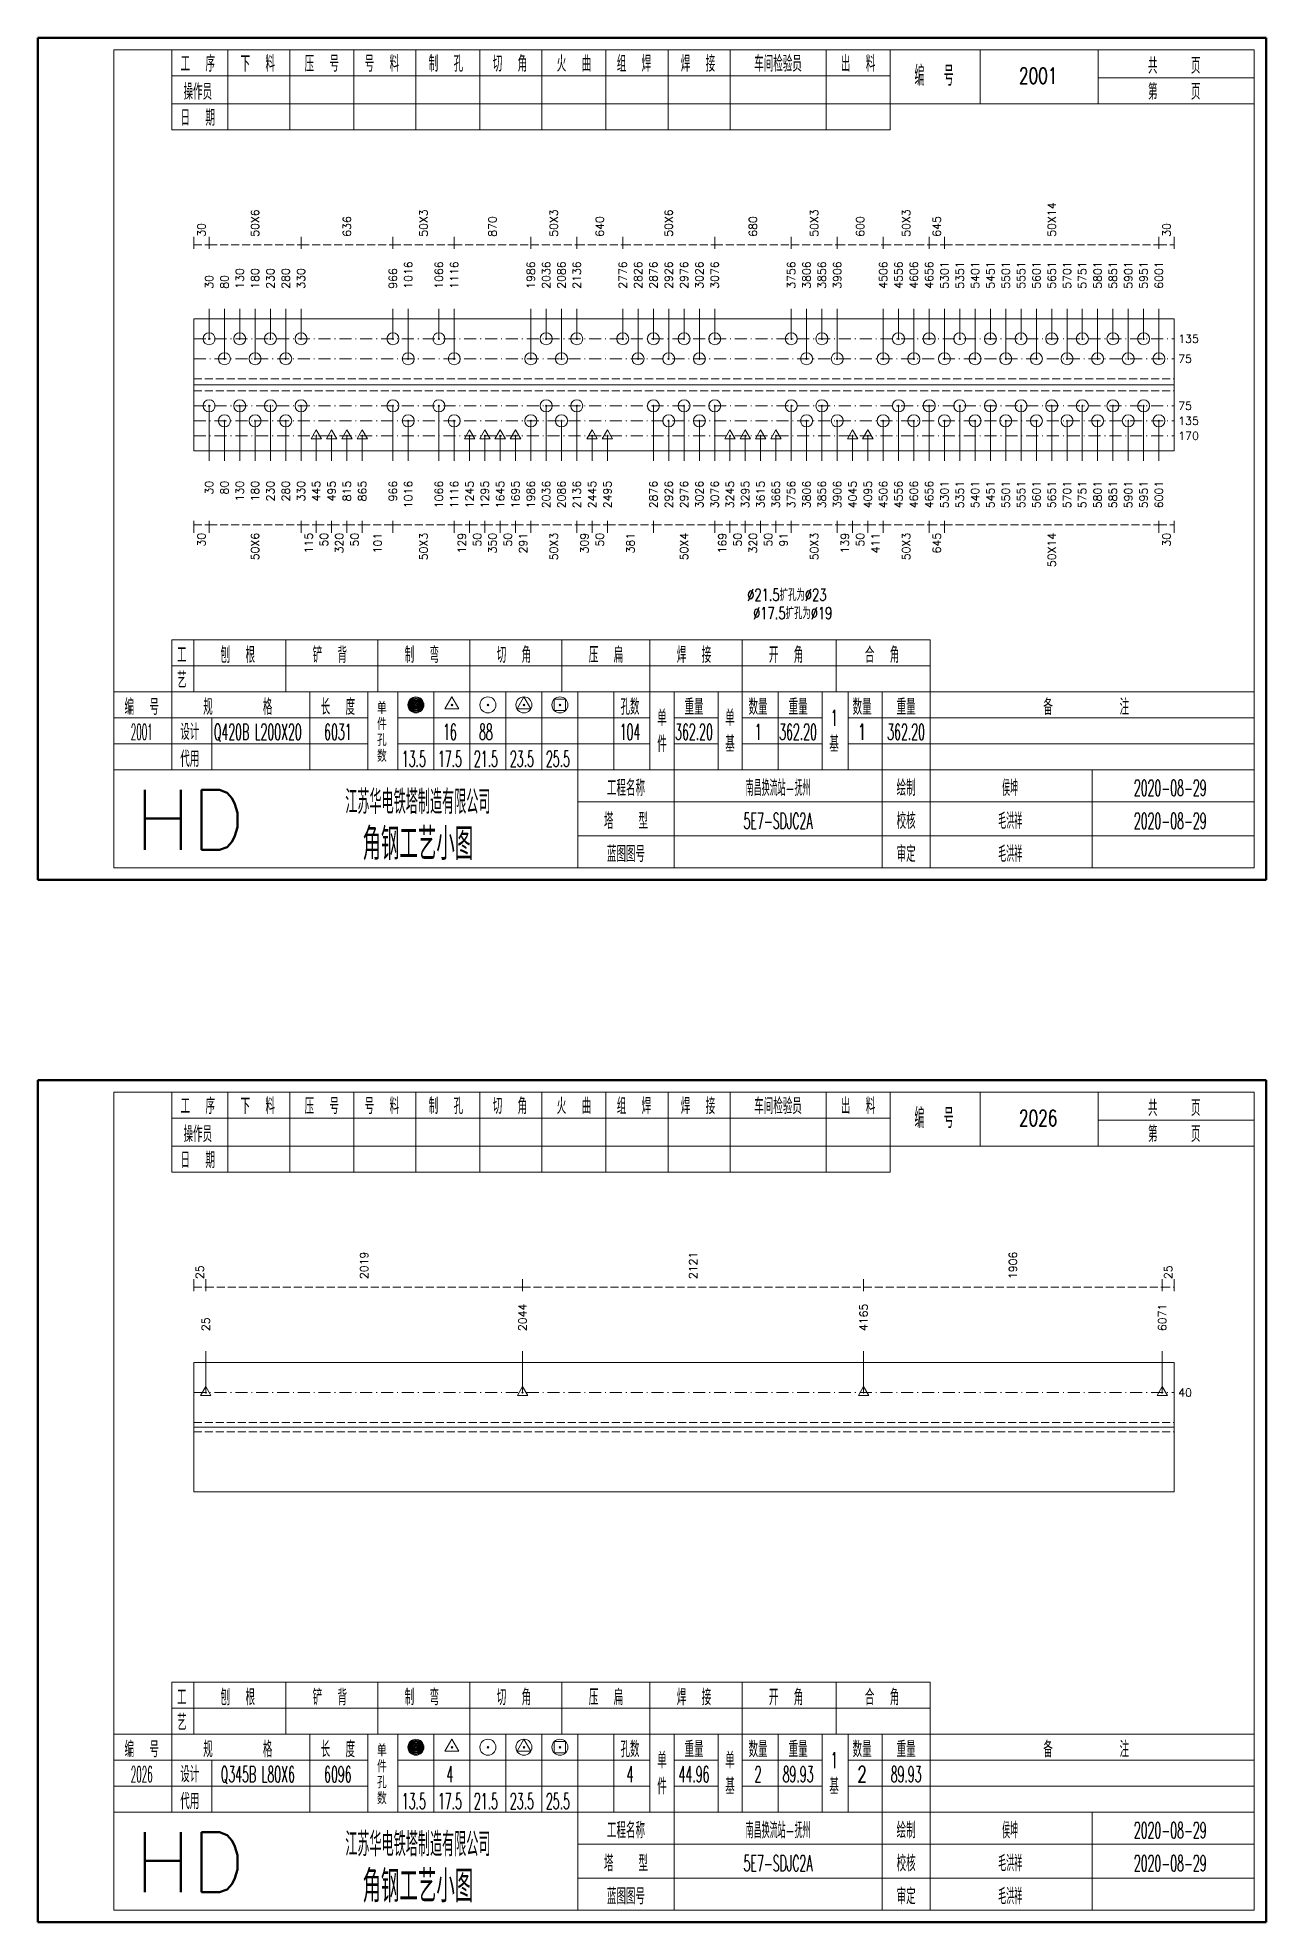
# Model space of a CAD drawing. Extents: x 0 to 5305, y 0 to 1513.
# Drawn here: x 0 to 307, y 1042 to 1513 of the extents above; entities that cross this region are included whole.
import ezdxf
from ezdxf.enums import TextEntityAlignment as Align

# ---------------------------------------------------------------- set-up
doc = ezdxf.new("R2010")
doc.units = 0
doc.header["$MEASUREMENT"] = 0
doc.linetypes.add('一点画线', pattern=[5.2, 3, -1, 0.2, -1])
doc.linetypes.add('虚线', pattern=[2.75, 2, -0.75])
doc.layers.get('0').update_dxf_attribs({"linetype": 'CONTINUOUS', "lineweight": 25})
doc.layers.add('1', color=7, linetype='CONTINUOUS', lineweight=25)
doc.layers.add('4', color=7, linetype='CONTINUOUS', lineweight=25)
doc.styles.get("Standard").update_dxf_attribs({"font": 'simplex.shx', "width": 0.7, "height": 3, "bigfont": 'gbhzfs.shx'})

msp = doc.modelspace()

# ---------------------------------------------------------------- linework, layer by layer
at = {"color": 8, "linetype": 'Continuous', "lineweight": 9}
for p, q in [((39, 1460.25), (39, 1463.25)), ((42.83, 1460.25), (42.83, 1463.25)), ((42.83, 1460.25), (42.83, 1463.25)), ((65.8, 1460.25), (65.8, 1463.25)), ((65.8, 1460.25), (65.8, 1463.25)), ((88.77, 1460.25), (88.77, 1463.25)), ((88.77, 1460.25), (88.77, 1463.25)), ((104.08, 1460.25), (104.08, 1463.25)), ((104.08, 1460.25), (104.08, 1463.25)), ((123.22, 1460.25), (123.22, 1463.25)), ((123.22, 1460.25), (123.22, 1463.25)), ((134.7, 1460.25), (134.7, 1463.25)), ((134.7, 1460.25), (134.7, 1463.25)), ((146.19, 1460.25), (146.19, 1463.25)), ((146.19, 1460.25), (146.19, 1463.25)), ((169.16, 1460.25), (169.16, 1463.25)), ((169.16, 1460.25), (169.16, 1463.25)), ((188.3, 1460.25), (188.3, 1463.25)), ((188.3, 1460.25), (188.3, 1463.25)), ((199.78, 1460.25), (199.78, 1463.25)), ((199.78, 1460.25), (199.78, 1463.25)), ((211.27, 1460.25), (211.27, 1463.25)), ((211.27, 1460.25), (211.27, 1463.25)), ((222.75, 1460.25), (222.75, 1463.25)), ((222.75, 1460.25), (222.75, 1463.25)), ((226.58, 1460.25), (226.58, 1463.25)), ((226.58, 1460.25), (226.58, 1463.25)), ((280.17, 1460.25), (280.17, 1463.25)), ((280.17, 1460.25), (280.17, 1463.25)), ((284, 1460.25), (284, 1463.25)), ((39, 1392.25), (39, 1389.25)), ((42.83, 1392.25), (42.83, 1389.25)), ((42.83, 1392.25), (42.83, 1389.25)), ((65.8, 1392.25), (65.8, 1389.25)), ((65.8, 1392.25), (65.8, 1389.25)), ((69.62, 1392.25), (69.62, 1389.25)), ((69.62, 1392.25), (69.62, 1389.25)), ((73.45, 1392.25), (73.45, 1389.25)), ((73.45, 1392.25), (73.45, 1389.25)), ((77.28, 1392.25), (77.28, 1389.25)), ((77.28, 1392.25), (77.28, 1389.25)), ((81.11, 1392.25), (81.11, 1389.25)), ((81.11, 1392.25), (81.11, 1389.25)), ((88.77, 1392.25), (88.77, 1389.25)), ((88.77, 1392.25), (88.77, 1389.25)), ((104.08, 1392.25), (104.08, 1389.25)), ((104.08, 1392.25), (104.08, 1389.25)), ((107.91, 1392.25), (107.91, 1389.25)), ((107.91, 1392.25), (107.91, 1389.25)), ((111.73, 1392.25), (111.73, 1389.25)), ((111.73, 1392.25), (111.73, 1389.25)), ((115.56, 1392.25), (115.56, 1389.25)), ((115.56, 1392.25), (115.56, 1389.25)), ((119.39, 1392.25), (119.39, 1389.25)), ((119.39, 1392.25), (119.39, 1389.25)), ((123.22, 1392.25), (123.22, 1389.25)), ((123.22, 1392.25), (123.22, 1389.25)), ((134.7, 1392.25), (134.7, 1389.25)), ((134.7, 1392.25), (134.7, 1389.25)), ((138.53, 1392.25), (138.53, 1389.25)), ((138.53, 1392.25), (138.53, 1389.25)), ((142.36, 1392.25), (142.36, 1389.25)), ((142.36, 1392.25), (142.36, 1389.25)), ((153.84, 1392.25), (153.84, 1389.25)), ((153.84, 1392.25), (153.84, 1389.25)), ((169.16, 1392.25), (169.16, 1389.25)), ((169.16, 1392.25), (169.16, 1389.25)), ((172.98, 1392.25), (172.98, 1389.25)), ((172.98, 1392.25), (172.98, 1389.25)), ((176.81, 1392.25), (176.81, 1389.25)), ((176.81, 1392.25), (176.81, 1389.25)), ((180.64, 1392.25), (180.64, 1389.25)), ((180.64, 1392.25), (180.64, 1389.25)), ((184.47, 1392.25), (184.47, 1389.25)), ((184.47, 1392.25), (184.47, 1389.25)), ((188.3, 1392.25), (188.3, 1389.25)), ((188.3, 1392.25), (188.3, 1389.25)), ((199.78, 1392.25), (199.78, 1389.25)), ((199.78, 1392.25), (199.78, 1389.25)), ((203.61, 1392.25), (203.61, 1389.25)), ((203.61, 1392.25), (203.61, 1389.25)), ((207.44, 1392.25), (207.44, 1389.25)), ((207.44, 1392.25), (207.44, 1389.25)), ((211.27, 1392.25), (211.27, 1389.25)), ((211.27, 1392.25), (211.27, 1389.25)), ((222.75, 1392.25), (222.75, 1389.25)), ((222.75, 1392.25), (222.75, 1389.25)), ((226.58, 1392.25), (226.58, 1389.25)), ((226.58, 1392.25), (226.58, 1389.25)), ((280.17, 1392.25), (280.17, 1389.25)), ((280.17, 1392.25), (280.17, 1389.25)), ((284, 1392.25), (284, 1389.25)), ((39, 1199.75), (39, 1202.75)), ((42, 1199.75), (42, 1202.75)), ((42, 1199.75), (42, 1202.75)), ((121.15, 1199.75), (121.15, 1202.75)), ((121.15, 1199.75), (121.15, 1202.75)), ((206.39, 1199.75), (206.39, 1202.75)), ((206.39, 1199.75), (206.39, 1202.75)), ((281, 1199.75), (281, 1202.75)), ((281, 1199.75), (281, 1202.75)), ((284, 1199.75), (284, 1202.75))]:
    msp.add_line(p, q, dxfattribs=at)
at = {"color": 8, "linetype": '虚线', "lineweight": 9}
for p, q in [((39, 1461.25), (42.83, 1461.25)), ((42.83, 1461.25), (65.8, 1461.25)), ((65.8, 1461.25), (88.77, 1461.25)), ((88.77, 1461.25), (104.08, 1461.25)), ((104.08, 1461.25), (123.22, 1461.25)), ((123.22, 1461.25), (134.7, 1461.25)), ((134.7, 1461.25), (146.19, 1461.25)), ((146.19, 1461.25), (169.16, 1461.25)), ((169.16, 1461.25), (188.3, 1461.25)), ((188.3, 1461.25), (199.78, 1461.25)), ((199.78, 1461.25), (211.27, 1461.25)), ((211.27, 1461.25), (222.75, 1461.25)), ((222.75, 1461.25), (226.58, 1461.25)), ((226.58, 1461.25), (280.17, 1461.25)), ((280.17, 1461.25), (284, 1461.25)), ((39, 1391.25), (42.83, 1391.25)), ((42.83, 1391.25), (65.8, 1391.25)), ((65.8, 1391.25), (69.62, 1391.25)), ((69.62, 1391.25), (73.45, 1391.25)), ((73.45, 1391.25), (77.28, 1391.25)), ((77.28, 1391.25), (81.11, 1391.25)), ((81.11, 1391.25), (88.77, 1391.25)), ((88.77, 1391.25), (104.08, 1391.25)), ((104.08, 1391.25), (107.91, 1391.25)), ((107.91, 1391.25), (111.73, 1391.25)), ((111.73, 1391.25), (115.56, 1391.25)), ((115.56, 1391.25), (119.39, 1391.25)), ((119.39, 1391.25), (123.22, 1391.25)), ((123.22, 1391.25), (134.7, 1391.25)), ((134.7, 1391.25), (138.53, 1391.25)), ((138.53, 1391.25), (142.36, 1391.25)), ((142.36, 1391.25), (153.84, 1391.25)), ((153.84, 1391.25), (169.16, 1391.25)), ((169.16, 1391.25), (172.98, 1391.25)), ((172.98, 1391.25), (176.81, 1391.25)), ((176.81, 1391.25), (180.64, 1391.25)), ((180.64, 1391.25), (184.47, 1391.25)), ((184.47, 1391.25), (188.3, 1391.25)), ((188.3, 1391.25), (199.78, 1391.25)), ((199.78, 1391.25), (203.61, 1391.25)), ((203.61, 1391.25), (207.44, 1391.25)), ((207.44, 1391.25), (211.27, 1391.25)), ((211.27, 1391.25), (222.75, 1391.25)), ((222.75, 1391.25), (226.58, 1391.25)), ((226.58, 1391.25), (280.17, 1391.25)), ((280.17, 1391.25), (284, 1391.25)), ((39, 1200.75), (42, 1200.75)), ((42, 1200.75), (121.15, 1200.75)), ((121.15, 1200.75), (206.39, 1200.75)), ((206.39, 1200.75), (281, 1200.75)), ((281, 1200.75), (284, 1200.75))]:
    msp.add_line(p, q, dxfattribs=at)
at = {"color": 7, "linetype": 'Continuous', "lineweight": 18}
for p, q in [((39, 1442.75), (39, 1409.75)), ((39, 1442.75), (284, 1442.75)), ((284, 1442.75), (284, 1409.75)), ((39, 1426.25), (284, 1426.25)), ((39, 1181.88), (39, 1149.62)), ((39, 1181.88), (284, 1181.88)), ((284, 1181.88), (284, 1149.62)), ((39, 1165.75), (284, 1165.75))]:
    msp.add_line(p, q, dxfattribs=at)
at = {"color": 7, "linetype": 'Continuous', "lineweight": 13}
for p, q in [((42.83, 1437.75), (42.83, 1445.25)), ((46.66, 1432.75), (46.66, 1445.25)), ((50.48, 1437.75), (50.48, 1445.25)), ((54.31, 1432.75), (54.31, 1445.25)), ((58.14, 1437.75), (58.14, 1445.25)), ((61.97, 1432.75), (61.97, 1445.25)), ((65.8, 1437.75), (65.8, 1445.25)), ((88.77, 1437.75), (88.77, 1445.25)), ((92.59, 1432.75), (92.59, 1445.25)), ((100.25, 1437.75), (100.25, 1445.25)), ((104.08, 1432.75), (104.08, 1445.25)), ((123.22, 1432.75), (123.22, 1445.25)), ((127.05, 1437.75), (127.05, 1445.25)), ((130.88, 1432.75), (130.88, 1445.25)), ((134.7, 1437.75), (134.7, 1445.25)), ((146.19, 1437.75), (146.19, 1445.25)), ((150.02, 1432.75), (150.02, 1445.25)), ((153.84, 1437.75), (153.84, 1445.25)), ((157.67, 1432.75), (157.67, 1445.25)), ((161.5, 1437.75), (161.5, 1445.25)), ((165.33, 1432.75), (165.33, 1445.25)), ((169.16, 1437.75), (169.16, 1445.25)), ((188.3, 1437.75), (188.3, 1445.25)), ((192.12, 1432.75), (192.12, 1445.25)), ((195.95, 1437.75), (195.95, 1445.25)), ((199.78, 1432.75), (199.78, 1445.25)), ((211.27, 1432.75), (211.27, 1445.25)), ((215.09, 1437.75), (215.09, 1445.25)), ((218.92, 1432.75), (218.92, 1445.25)), ((222.75, 1437.75), (222.75, 1445.25)), ((226.58, 1432.75), (226.58, 1445.25)), ((230.41, 1437.75), (230.41, 1445.25)), ((234.23, 1432.75), (234.23, 1445.25)), ((238.06, 1437.75), (238.06, 1445.25)), ((241.89, 1432.75), (241.89, 1445.25)), ((245.72, 1437.75), (245.72, 1445.25)), ((249.55, 1432.75), (249.55, 1445.25)), ((253.38, 1437.75), (253.38, 1445.25)), ((257.2, 1432.75), (257.2, 1445.25)), ((261.03, 1437.75), (261.03, 1445.25)), ((264.86, 1432.75), (264.86, 1445.25)), ((268.69, 1437.75), (268.69, 1445.25)), ((272.52, 1432.75), (272.52, 1445.25)), ((276.34, 1437.75), (276.34, 1445.25)), ((280.17, 1432.75), (280.17, 1445.25)), ((42.68, 1437.6), (42.98, 1437.9)), ((42.98, 1437.6), (42.68, 1437.9)), ((50.33, 1437.6), (50.63, 1437.9)), ((50.63, 1437.6), (50.33, 1437.9)), ((57.99, 1437.6), (58.29, 1437.9)), ((58.29, 1437.6), (57.99, 1437.9)), ((65.65, 1437.6), (65.95, 1437.9)), ((65.95, 1437.6), (65.65, 1437.9)), ((88.62, 1437.6), (88.92, 1437.9)), ((88.92, 1437.6), (88.62, 1437.9)), ((100.1, 1437.6), (100.4, 1437.9)), ((100.4, 1437.6), (100.1, 1437.9)), ((126.9, 1437.6), (127.2, 1437.9)), ((127.2, 1437.6), (126.9, 1437.9)), ((134.55, 1437.6), (134.85, 1437.9)), ((134.85, 1437.6), (134.55, 1437.9)), ((146.04, 1437.6), (146.34, 1437.9)), ((146.34, 1437.6), (146.04, 1437.9)), ((153.69, 1437.6), (153.99, 1437.9)), ((153.99, 1437.6), (153.69, 1437.9)), ((161.35, 1437.6), (161.65, 1437.9)), ((161.65, 1437.6), (161.35, 1437.9)), ((169.01, 1437.6), (169.31, 1437.9)), ((169.31, 1437.6), (169.01, 1437.9)), ((188.15, 1437.6), (188.45, 1437.9)), ((188.45, 1437.6), (188.15, 1437.9)), ((195.8, 1437.6), (196.1, 1437.9)), ((196.1, 1437.6), (195.8, 1437.9)), ((214.94, 1437.6), (215.24, 1437.9)), ((215.24, 1437.6), (214.94, 1437.9)), ((222.6, 1437.6), (222.9, 1437.9)), ((222.9, 1437.6), (222.6, 1437.9)), ((230.26, 1437.6), (230.56, 1437.9)), ((230.56, 1437.6), (230.26, 1437.9)), ((237.91, 1437.6), (238.21, 1437.9)), ((238.21, 1437.6), (237.91, 1437.9)), ((245.57, 1437.6), (245.87, 1437.9)), ((245.87, 1437.6), (245.57, 1437.9)), ((253.22, 1437.6), (253.53, 1437.9)), ((253.53, 1437.6), (253.22, 1437.9)), ((260.88, 1437.6), (261.18, 1437.9)), ((261.18, 1437.6), (260.88, 1437.9)), ((268.54, 1437.6), (268.84, 1437.9)), ((268.84, 1437.6), (268.54, 1437.9)), ((276.19, 1437.6), (276.49, 1437.9)), ((276.49, 1437.6), (276.19, 1437.9)), ((46.51, 1432.6), (46.81, 1432.9)), ((46.81, 1432.6), (46.51, 1432.9)), ((54.16, 1432.6), (54.46, 1432.9)), ((54.46, 1432.6), (54.16, 1432.9)), ((61.82, 1432.6), (62.12, 1432.9)), ((62.12, 1432.6), (61.82, 1432.9)), ((92.44, 1432.6), (92.74, 1432.9)), ((92.74, 1432.6), (92.44, 1432.9)), ((103.93, 1432.6), (104.23, 1432.9)), ((104.23, 1432.6), (103.93, 1432.9)), ((123.07, 1432.6), (123.37, 1432.9)), ((123.37, 1432.6), (123.07, 1432.9)), ((130.72, 1432.6), (131.03, 1432.9)), ((131.03, 1432.6), (130.72, 1432.9)), ((149.87, 1432.6), (150.17, 1432.9)), ((150.17, 1432.6), (149.87, 1432.9)), ((157.52, 1432.6), (157.82, 1432.9)), ((157.82, 1432.6), (157.52, 1432.9)), ((165.18, 1432.6), (165.48, 1432.9)), ((165.48, 1432.6), (165.18, 1432.9)), ((191.97, 1432.6), (192.28, 1432.9)), ((192.28, 1432.6), (191.97, 1432.9)), ((199.63, 1432.6), (199.93, 1432.9)), ((199.93, 1432.6), (199.63, 1432.9)), ((211.12, 1432.6), (211.42, 1432.9)), ((211.42, 1432.6), (211.12, 1432.9)), ((218.77, 1432.6), (219.07, 1432.9)), ((219.07, 1432.6), (218.77, 1432.9)), ((226.43, 1432.6), (226.73, 1432.9)), ((226.73, 1432.6), (226.43, 1432.9)), ((234.08, 1432.6), (234.38, 1432.9)), ((234.38, 1432.6), (234.08, 1432.9)), ((241.74, 1432.6), (242.04, 1432.9)), ((242.04, 1432.6), (241.74, 1432.9)), ((249.4, 1432.6), (249.7, 1432.9)), ((249.7, 1432.6), (249.4, 1432.9)), ((257.05, 1432.6), (257.35, 1432.9)), ((257.35, 1432.6), (257.05, 1432.9)), ((264.71, 1432.6), (265.01, 1432.9)), ((265.01, 1432.6), (264.71, 1432.9)), ((272.37, 1432.6), (272.67, 1432.9)), ((272.67, 1432.6), (272.37, 1432.9)), ((280.02, 1432.6), (280.32, 1432.9)), ((280.32, 1432.6), (280.02, 1432.9)), ((42.83, 1421), (42.83, 1407.25)), ((50.48, 1421), (50.48, 1407.25)), ((58.14, 1421), (58.14, 1407.25)), ((65.8, 1421), (65.8, 1407.25)), ((88.77, 1421), (88.77, 1407.25)), ((100.25, 1421), (100.25, 1407.25)), ((127.05, 1421), (127.05, 1407.25)), ((134.7, 1421), (134.7, 1407.25)), ((153.84, 1421), (153.84, 1407.25)), ((161.5, 1421), (161.5, 1407.25)), ((169.16, 1421), (169.16, 1407.25)), ((188.3, 1421), (188.3, 1407.25)), ((195.95, 1421), (195.95, 1407.25)), ((215.09, 1421), (215.09, 1407.25)), ((222.75, 1421), (222.75, 1407.25)), ((230.41, 1421), (230.41, 1407.25)), ((238.06, 1421), (238.06, 1407.25)), ((245.72, 1421), (245.72, 1407.25)), ((253.38, 1421), (253.38, 1407.25)), ((261.03, 1421), (261.03, 1407.25)), ((268.69, 1421), (268.69, 1407.25)), ((276.34, 1421), (276.34, 1407.25)), ((46.66, 1417.25), (46.66, 1407.25)), ((54.31, 1417.25), (54.31, 1407.25)), ((61.97, 1417.25), (61.97, 1407.25)), ((69.62, 1413.5), (69.62, 1407.25)), ((73.45, 1413.5), (73.45, 1407.25)), ((77.28, 1413.5), (77.28, 1407.25)), ((81.11, 1413.5), (81.11, 1407.25)), ((92.59, 1417.25), (92.59, 1407.25)), ((104.08, 1417.25), (104.08, 1407.25)), ((107.91, 1413.5), (107.91, 1407.25)), ((111.73, 1413.5), (111.73, 1407.25)), ((115.56, 1413.5), (115.56, 1407.25)), ((119.39, 1413.5), (119.39, 1407.25)), ((123.22, 1417.25), (123.22, 1407.25)), ((130.88, 1417.25), (130.88, 1407.25)), ((138.53, 1413.5), (138.53, 1407.25)), ((142.36, 1413.5), (142.36, 1407.25)), ((157.67, 1417.25), (157.67, 1407.25)), ((165.33, 1417.25), (165.33, 1407.25)), ((172.98, 1413.5), (172.98, 1407.25)), ((176.81, 1413.5), (176.81, 1407.25)), ((180.64, 1413.5), (180.64, 1407.25)), ((184.47, 1413.5), (184.47, 1407.25)), ((192.12, 1417.25), (192.12, 1407.25)), ((199.78, 1417.25), (199.78, 1407.25)), ((203.61, 1413.5), (203.61, 1407.25)), ((207.44, 1413.5), (207.44, 1407.25)), ((211.27, 1417.25), (211.27, 1407.25)), ((218.92, 1417.25), (218.92, 1407.25)), ((226.58, 1417.25), (226.58, 1407.25)), ((234.23, 1417.25), (234.23, 1407.25)), ((241.89, 1417.25), (241.89, 1407.25)), ((249.55, 1417.25), (249.55, 1407.25)), ((257.2, 1417.25), (257.2, 1407.25)), ((264.86, 1417.25), (264.86, 1407.25)), ((272.52, 1417.25), (272.52, 1407.25)), ((280.17, 1417.25), (280.17, 1407.25)), ((42, 1174.38), (42, 1184.75)), ((121.15, 1174.38), (121.15, 1184.75)), ((206.39, 1174.38), (206.39, 1184.75)), ((281, 1174.38), (281, 1184.75)), ((42, 1175.88), (40.7, 1173.62)), ((40.7, 1173.62), (43.3, 1173.62)), ((41.85, 1174.22), (42.15, 1174.53)), ((42.15, 1174.22), (41.85, 1174.53)), ((43.3, 1173.62), (42, 1175.88)), ((121.15, 1175.88), (119.85, 1173.62)), ((119.85, 1173.62), (122.45, 1173.62)), ((121, 1174.22), (121.3, 1174.53)), ((121.3, 1174.22), (121, 1174.53)), ((122.45, 1173.62), (121.15, 1175.88)), ((206.39, 1175.88), (205.09, 1173.62)), ((205.09, 1173.62), (207.69, 1173.62)), ((206.24, 1174.22), (206.54, 1174.53)), ((206.54, 1174.22), (206.24, 1174.53)), ((207.69, 1173.62), (206.39, 1175.88)), ((281, 1175.88), (279.7, 1173.62)), ((279.7, 1173.62), (282.3, 1173.62)), ((280.85, 1174.22), (281.15, 1174.53)), ((281.15, 1174.22), (280.85, 1174.53)), ((282.3, 1173.62), (281, 1175.88))]:
    msp.add_line(p, q, dxfattribs=at)
at = {"color": 3, "linetype": '一点画线', "lineweight": 13}
for p, q in [((39, 1437.75), (284, 1437.75)), ((39, 1432.75), (284, 1432.75)), ((39, 1421), (284, 1421)), ((39, 1417.25), (284, 1417.25)), ((39, 1413.5), (284, 1413.5)), ((39, 1174.38), (284, 1174.38))]:
    msp.add_line(p, q, dxfattribs=at)
at = {"color": 1, "linetype": '虚线', "lineweight": 18}
for p, q in [((39, 1427.75), (284, 1427.75)), ((39, 1424.75), (284, 1424.75)), ((39, 1166.88), (284, 1166.88)), ((39, 1164.62), (284, 1164.62))]:
    msp.add_line(p, q, dxfattribs=at)
at = {"color": 7, "linetype": 'Continuous', "lineweight": 13}
for centre in [(42.83, 1437.75), (50.48, 1437.75), (58.14, 1437.75), (65.8, 1437.75), (88.77, 1437.75), (100.25, 1437.75), (127.05, 1437.75), (134.7, 1437.75), (146.19, 1437.75), (153.84, 1437.75), (161.5, 1437.75), (169.16, 1437.75), (188.3, 1437.75), (195.95, 1437.75), (215.09, 1437.75), (222.75, 1437.75), (230.41, 1437.75), (238.06, 1437.75), (245.72, 1437.75), (253.38, 1437.75), (261.03, 1437.75), (268.69, 1437.75), (276.34, 1437.75), (46.66, 1432.75), (54.31, 1432.75), (61.97, 1432.75), (92.59, 1432.75), (104.08, 1432.75), (123.22, 1432.75), (130.88, 1432.75), (150.02, 1432.75), (157.67, 1432.75), (165.33, 1432.75), (192.12, 1432.75), (199.78, 1432.75), (211.27, 1432.75), (218.92, 1432.75), (226.58, 1432.75), (234.23, 1432.75), (241.89, 1432.75), (249.55, 1432.75), (257.2, 1432.75), (264.86, 1432.75), (272.52, 1432.75), (280.17, 1432.75)]:
    msp.add_circle(centre, 1.5, dxfattribs=at)
at = {"layer": '1', "color": 7, "linetype": 'Continuous', "lineweight": 13}
for p, q in [((42.68, 1420.85), (42.98, 1421.15)), ((42.98, 1420.85), (42.68, 1421.15)), ((50.33, 1420.85), (50.63, 1421.15)), ((50.63, 1420.85), (50.33, 1421.15)), ((57.99, 1420.85), (58.29, 1421.15)), ((58.29, 1420.85), (57.99, 1421.15)), ((65.65, 1420.85), (65.95, 1421.15)), ((65.95, 1420.85), (65.65, 1421.15)), ((88.62, 1420.85), (88.92, 1421.15)), ((88.92, 1420.85), (88.62, 1421.15)), ((100.1, 1420.85), (100.4, 1421.15)), ((100.4, 1420.85), (100.1, 1421.15)), ((126.9, 1420.85), (127.2, 1421.15)), ((127.2, 1420.85), (126.9, 1421.15)), ((134.55, 1420.85), (134.85, 1421.15)), ((134.85, 1420.85), (134.55, 1421.15)), ((153.69, 1420.85), (153.99, 1421.15)), ((153.99, 1420.85), (153.69, 1421.15)), ((161.35, 1420.85), (161.65, 1421.15)), ((161.65, 1420.85), (161.35, 1421.15)), ((169.01, 1420.85), (169.31, 1421.15)), ((169.31, 1420.85), (169.01, 1421.15)), ((188.15, 1420.85), (188.45, 1421.15)), ((188.45, 1420.85), (188.15, 1421.15)), ((195.8, 1420.85), (196.1, 1421.15)), ((196.1, 1420.85), (195.8, 1421.15)), ((214.94, 1420.85), (215.24, 1421.15)), ((215.24, 1420.85), (214.94, 1421.15)), ((222.6, 1420.85), (222.9, 1421.15)), ((222.9, 1420.85), (222.6, 1421.15)), ((230.26, 1420.85), (230.56, 1421.15)), ((230.56, 1420.85), (230.26, 1421.15)), ((237.91, 1420.85), (238.21, 1421.15)), ((238.21, 1420.85), (237.91, 1421.15)), ((245.57, 1420.85), (245.87, 1421.15)), ((245.87, 1420.85), (245.57, 1421.15)), ((253.22, 1420.85), (253.53, 1421.15)), ((253.53, 1420.85), (253.22, 1421.15)), ((260.88, 1420.85), (261.18, 1421.15)), ((261.18, 1420.85), (260.88, 1421.15)), ((268.54, 1420.85), (268.84, 1421.15)), ((268.84, 1420.85), (268.54, 1421.15)), ((276.19, 1420.85), (276.49, 1421.15)), ((276.49, 1420.85), (276.19, 1421.15)), ((46.51, 1417.1), (46.81, 1417.4)), ((46.81, 1417.1), (46.51, 1417.4)), ((54.16, 1417.1), (54.46, 1417.4)), ((54.46, 1417.1), (54.16, 1417.4)), ((61.82, 1417.1), (62.12, 1417.4)), ((62.12, 1417.1), (61.82, 1417.4)), ((69.62, 1415), (68.33, 1412.75)), ((69.47, 1413.35), (69.78, 1413.65)), ((69.78, 1413.35), (69.47, 1413.65)), ((70.92, 1412.75), (69.62, 1415)), ((73.45, 1415), (72.15, 1412.75)), ((73.3, 1413.35), (73.6, 1413.65)), ((73.6, 1413.35), (73.3, 1413.65)), ((74.75, 1412.75), (73.45, 1415)), ((77.28, 1415), (75.98, 1412.75)), ((77.13, 1413.35), (77.43, 1413.65)), ((77.43, 1413.35), (77.13, 1413.65)), ((78.58, 1412.75), (77.28, 1415)), ((81.11, 1415), (79.81, 1412.75)), ((80.96, 1413.35), (81.26, 1413.65)), ((81.26, 1413.35), (80.96, 1413.65)), ((82.41, 1412.75), (81.11, 1415)), ((92.44, 1417.1), (92.74, 1417.4)), ((92.74, 1417.1), (92.44, 1417.4)), ((103.93, 1417.1), (104.23, 1417.4)), ((104.23, 1417.1), (103.93, 1417.4)), ((107.91, 1415), (106.61, 1412.75)), ((107.76, 1413.35), (108.06, 1413.65)), ((108.06, 1413.35), (107.76, 1413.65)), ((109.21, 1412.75), (107.91, 1415)), ((111.73, 1415), (110.44, 1412.75)), ((111.58, 1413.35), (111.88, 1413.65)), ((111.88, 1413.35), (111.58, 1413.65)), ((113.03, 1412.75), (111.73, 1415)), ((115.56, 1415), (114.26, 1412.75)), ((115.41, 1413.35), (115.71, 1413.65)), ((115.71, 1413.35), (115.41, 1413.65)), ((116.86, 1412.75), (115.56, 1415)), ((119.39, 1415), (118.09, 1412.75)), ((119.24, 1413.35), (119.54, 1413.65)), ((119.54, 1413.35), (119.24, 1413.65)), ((120.69, 1412.75), (119.39, 1415)), ((123.07, 1417.1), (123.37, 1417.4)), ((123.37, 1417.1), (123.07, 1417.4)), ((130.72, 1417.1), (131.03, 1417.4)), ((131.03, 1417.1), (130.72, 1417.4)), ((138.53, 1415), (137.23, 1412.75)), ((138.38, 1413.35), (138.68, 1413.65)), ((138.68, 1413.35), (138.38, 1413.65)), ((139.83, 1412.75), (138.53, 1415)), ((142.36, 1415), (141.06, 1412.75)), ((142.21, 1413.35), (142.51, 1413.65)), ((142.51, 1413.35), (142.21, 1413.65)), ((143.66, 1412.75), (142.36, 1415)), ((157.52, 1417.1), (157.82, 1417.4)), ((157.82, 1417.1), (157.52, 1417.4)), ((165.18, 1417.1), (165.48, 1417.4)), ((165.48, 1417.1), (165.18, 1417.4)), ((172.98, 1415), (171.69, 1412.75)), ((172.83, 1413.35), (173.13, 1413.65)), ((173.13, 1413.35), (172.83, 1413.65)), ((174.28, 1412.75), (172.98, 1415)), ((176.81, 1415), (175.51, 1412.75)), ((176.66, 1413.35), (176.96, 1413.65)), ((176.96, 1413.35), (176.66, 1413.65)), ((178.11, 1412.75), (176.81, 1415)), ((180.64, 1415), (179.34, 1412.75)), ((180.49, 1413.35), (180.79, 1413.65)), ((180.79, 1413.35), (180.49, 1413.65)), ((181.94, 1412.75), (180.64, 1415)), ((184.47, 1415), (183.17, 1412.75)), ((184.32, 1413.35), (184.62, 1413.65)), ((184.62, 1413.35), (184.32, 1413.65)), ((185.77, 1412.75), (184.47, 1415)), ((191.97, 1417.1), (192.28, 1417.4)), ((192.28, 1417.1), (191.97, 1417.4)), ((199.63, 1417.1), (199.93, 1417.4)), ((199.93, 1417.1), (199.63, 1417.4)), ((203.61, 1415), (202.31, 1412.75)), ((203.46, 1413.35), (203.76, 1413.65)), ((203.76, 1413.35), (203.46, 1413.65)), ((204.91, 1412.75), (203.61, 1415)), ((207.44, 1415), (206.14, 1412.75)), ((207.29, 1413.35), (207.59, 1413.65)), ((207.59, 1413.35), (207.29, 1413.65)), ((208.74, 1412.75), (207.44, 1415)), ((211.12, 1417.1), (211.42, 1417.4)), ((211.42, 1417.1), (211.12, 1417.4)), ((218.77, 1417.1), (219.07, 1417.4)), ((219.07, 1417.1), (218.77, 1417.4)), ((226.43, 1417.1), (226.73, 1417.4)), ((226.73, 1417.1), (226.43, 1417.4)), ((234.08, 1417.1), (234.38, 1417.4)), ((234.38, 1417.1), (234.08, 1417.4)), ((241.74, 1417.1), (242.04, 1417.4)), ((242.04, 1417.1), (241.74, 1417.4)), ((249.4, 1417.1), (249.7, 1417.4)), ((249.7, 1417.1), (249.4, 1417.4)), ((257.05, 1417.1), (257.35, 1417.4)), ((257.35, 1417.1), (257.05, 1417.4)), ((264.71, 1417.1), (265.01, 1417.4)), ((265.01, 1417.1), (264.71, 1417.4)), ((272.37, 1417.1), (272.67, 1417.4)), ((272.67, 1417.1), (272.37, 1417.4)), ((280.02, 1417.1), (280.32, 1417.4)), ((280.32, 1417.1), (280.02, 1417.4)), ((68.33, 1412.75), (70.92, 1412.75)), ((72.15, 1412.75), (74.75, 1412.75)), ((75.98, 1412.75), (78.58, 1412.75)), ((79.81, 1412.75), (82.41, 1412.75)), ((106.61, 1412.75), (109.21, 1412.75)), ((110.44, 1412.75), (113.03, 1412.75)), ((114.26, 1412.75), (116.86, 1412.75)), ((118.09, 1412.75), (120.69, 1412.75)), ((137.23, 1412.75), (139.83, 1412.75)), ((141.06, 1412.75), (143.66, 1412.75)), ((171.69, 1412.75), (174.28, 1412.75)), ((175.51, 1412.75), (178.11, 1412.75)), ((179.34, 1412.75), (181.94, 1412.75)), ((183.17, 1412.75), (185.77, 1412.75)), ((202.31, 1412.75), (204.91, 1412.75)), ((206.14, 1412.75), (208.74, 1412.75))]:
    msp.add_line(p, q, dxfattribs=at)
at = {"layer": '1', "color": 7, "linetype": 'Continuous', "lineweight": 18}
for p, q in [((39, 1409.75), (284, 1409.75)), ((39, 1149.62), (284, 1149.62))]:
    msp.add_line(p, q, dxfattribs=at)
at = {"layer": '1', "color": 7, "linetype": 'Continuous', "lineweight": 13}
for centre in [(42.83, 1421), (50.48, 1421), (58.14, 1421), (65.8, 1421), (88.77, 1421), (100.25, 1421), (127.05, 1421), (134.7, 1421), (153.84, 1421), (161.5, 1421), (169.16, 1421), (188.3, 1421), (195.95, 1421), (215.09, 1421), (222.75, 1421), (230.41, 1421), (238.06, 1421), (245.72, 1421), (253.38, 1421), (261.03, 1421), (268.69, 1421), (276.34, 1421), (46.66, 1417.25), (54.31, 1417.25), (61.97, 1417.25), (92.59, 1417.25), (104.08, 1417.25), (123.22, 1417.25), (130.88, 1417.25), (157.67, 1417.25), (165.33, 1417.25), (192.12, 1417.25), (199.78, 1417.25), (211.27, 1417.25), (218.92, 1417.25), (226.58, 1417.25), (234.23, 1417.25), (241.89, 1417.25), (249.55, 1417.25), (257.2, 1417.25), (264.86, 1417.25), (272.52, 1417.25), (280.17, 1417.25)]:
    msp.add_circle(centre, 1.5, dxfattribs=at)
at = {"layer": '4', "color": 1, "linetype": 'Continuous', "lineweight": 50}
for p, q in [((307, 1513), (0, 1513)), ((0, 1513), (0, 1302.5)), ((307, 1302.5), (307, 1513)), ((0, 1302.5), (307, 1302.5)), ((307, 1252.5), (0, 1252.5)), ((0, 1252.5), (0, 1042)), ((307, 1042), (307, 1252.5)), ((0, 1042), (307, 1042))]:
    msp.add_line(p, q, dxfattribs=at)
at = {"layer": '4', "color": 1, "linetype": 'Continuous', "lineweight": 18}
for p, q in [((304, 1510), (19, 1510)), ((19, 1510), (19, 1305.5)), ((33.5, 1510), (33.5, 1490)), ((47.5, 1510), (47.5, 1490)), ((63, 1510), (63, 1490)), ((79, 1510), (79, 1490)), ((94.5, 1510), (94.5, 1490)), ((110.5, 1510), (110.5, 1490)), ((126, 1510), (126, 1490)), ((142, 1510), (142, 1490)), ((157.5, 1510), (157.5, 1490)), ((173, 1510), (173, 1490)), ((197, 1510), (197, 1490)), ((213, 1510), (213, 1490)), ((235.5, 1510), (235.5, 1496.5)), ((265, 1510), (265, 1496.5)), ((304, 1305.5), (304, 1510)), ((33.5, 1503.5), (213, 1503.5)), ((265, 1503), (304, 1503)), ((33.5, 1496.5), (304, 1496.5)), ((33.5, 1490), (213, 1490)), ((33.5, 1362.5), (223, 1362.5)), ((33.5, 1362.5), (33.5, 1349.5)), ((39, 1362.5), (39, 1349.5)), ((62, 1362.5), (62, 1349.5)), ((85, 1362.5), (85, 1349.5)), ((108, 1362.5), (108, 1349.5)), ((131, 1362.5), (131, 1349.5)), ((153, 1362.5), (153, 1349.5)), ((176, 1362.5), (176, 1349.5)), ((199.5, 1362.5), (199.5, 1349.5)), ((223, 1362.5), (223, 1349.5)), ((33.5, 1356), (223, 1356)), ((19, 1349.5), (304, 1349.5)), ((33.5, 1349.5), (33.5, 1330)), ((68, 1349.5), (68, 1330)), ((82.5, 1349.5), (82.5, 1330)), ((90, 1349.5), (90, 1330)), ((99, 1349.5), (99, 1330)), ((108, 1349.5), (108, 1330)), ((117, 1349.5), (117, 1330)), ((126, 1349.5), (126, 1330)), ((135, 1349.5), (135, 1330)), ((144, 1349.5), (144, 1330)), ((153, 1349.5), (153, 1330)), ((159, 1349.5), (159, 1330)), ((170, 1349.5), (170, 1330)), ((176, 1349.5), (176, 1330)), ((185, 1349.5), (185, 1330)), ((196, 1349.5), (196, 1330)), ((202.5, 1349.5), (202.5, 1330)), ((211, 1349.5), (211, 1330)), ((223, 1349.5), (223, 1330)), ((19, 1343), (82.5, 1343)), ((43.5, 1343), (43.5, 1330)), ((90, 1343), (153, 1343)), ((159, 1343), (170, 1343)), ((176, 1343), (196, 1343)), ((202.5, 1343), (304, 1343)), ((19, 1336.5), (82.5, 1336.5)), ((90, 1336.5), (153, 1336.5)), ((159, 1336.5), (170, 1336.5)), ((176, 1336.5), (196, 1336.5)), ((202.5, 1336.5), (304, 1336.5)), ((19, 1330), (304, 1330)), ((135, 1330), (135, 1305.5)), ((159, 1330), (159, 1305.5)), ((211, 1330), (211, 1305.5)), ((223, 1330), (223, 1305.5)), ((263.5, 1330), (263.5, 1305.5)), ((135, 1322), (304, 1322)), ((135, 1313.5), (304, 1313.5)), ((19, 1305.5), (304, 1305.5)), ((304, 1249.5), (19, 1249.5)), ((19, 1249.5), (19, 1045)), ((33.5, 1249.5), (33.5, 1229.5)), ((47.5, 1249.5), (47.5, 1229.5)), ((63, 1249.5), (63, 1229.5)), ((79, 1249.5), (79, 1229.5)), ((94.5, 1249.5), (94.5, 1229.5)), ((110.5, 1249.5), (110.5, 1229.5)), ((126, 1249.5), (126, 1229.5)), ((142, 1249.5), (142, 1229.5)), ((157.5, 1249.5), (157.5, 1229.5)), ((173, 1249.5), (173, 1229.5)), ((197, 1249.5), (197, 1229.5)), ((213, 1249.5), (213, 1229.5)), ((235.5, 1249.5), (235.5, 1236)), ((265, 1249.5), (265, 1236)), ((304, 1045), (304, 1249.5)), ((33.5, 1243), (213, 1243)), ((265, 1242.5), (304, 1242.5)), ((33.5, 1236), (304, 1236)), ((33.5, 1229.5), (213, 1229.5)), ((33.5, 1102), (223, 1102)), ((33.5, 1102), (33.5, 1089)), ((39, 1102), (39, 1089)), ((62, 1102), (62, 1089)), ((85, 1102), (85, 1089)), ((108, 1102), (108, 1089)), ((131, 1102), (131, 1089)), ((153, 1102), (153, 1089)), ((176, 1102), (176, 1089)), ((199.5, 1102), (199.5, 1089)), ((223, 1102), (223, 1089)), ((33.5, 1095.5), (223, 1095.5)), ((19, 1089), (304, 1089)), ((33.5, 1089), (33.5, 1069.5)), ((68, 1089), (68, 1069.5)), ((82.5, 1089), (82.5, 1069.5)), ((90, 1089), (90, 1069.5)), ((99, 1089), (99, 1069.5)), ((108, 1089), (108, 1069.5)), ((117, 1089), (117, 1069.5)), ((126, 1089), (126, 1069.5)), ((135, 1089), (135, 1069.5)), ((144, 1089), (144, 1069.5)), ((153, 1089), (153, 1069.5)), ((159, 1089), (159, 1069.5)), ((170, 1089), (170, 1069.5)), ((176, 1089), (176, 1069.5)), ((185, 1089), (185, 1069.5)), ((196, 1089), (196, 1069.5)), ((202.5, 1089), (202.5, 1069.5)), ((211, 1089), (211, 1069.5)), ((223, 1089), (223, 1069.5)), ((19, 1082.5), (82.5, 1082.5)), ((43.5, 1082.5), (43.5, 1069.5)), ((90, 1082.5), (153, 1082.5)), ((159, 1082.5), (170, 1082.5)), ((176, 1082.5), (196, 1082.5)), ((202.5, 1082.5), (304, 1082.5)), ((19, 1076), (82.5, 1076)), ((90, 1076), (153, 1076)), ((159, 1076), (170, 1076)), ((176, 1076), (196, 1076)), ((202.5, 1076), (304, 1076)), ((19, 1069.5), (304, 1069.5)), ((135, 1069.5), (135, 1045)), ((159, 1069.5), (159, 1045)), ((211, 1069.5), (211, 1045)), ((223, 1069.5), (223, 1045)), ((263.5, 1069.5), (263.5, 1045)), ((135, 1061.5), (304, 1061.5)), ((135, 1053), (304, 1053)), ((19, 1045), (304, 1045))]:
    msp.add_line(p, q, dxfattribs=at)
at = {"layer": '4', "color": 7, "linetype": 'Continuous', "lineweight": 13}
for p, q in [((103.5, 1348.25), (101.77, 1345.25)), ((105.23, 1345.25), (103.5, 1348.25)), ((121.5, 1348.25), (119.77, 1345.25)), ((123.23, 1345.25), (121.5, 1348.25)), ((129.09, 1344.84), (129.09, 1347.66)), ((129.09, 1347.66), (131.91, 1347.66)), ((131.91, 1347.66), (131.91, 1344.84)), ((101.77, 1345.25), (105.23, 1345.25)), ((103.3, 1346.05), (103.7, 1346.45)), ((103.7, 1346.05), (103.3, 1346.45)), ((112.3, 1346.05), (112.7, 1346.45)), ((112.7, 1346.05), (112.3, 1346.45)), ((119.77, 1345.25), (123.23, 1345.25)), ((121.3, 1346.05), (121.7, 1346.45)), ((121.7, 1346.05), (121.3, 1346.45)), ((131.91, 1344.84), (129.09, 1344.84)), ((130.3, 1346.05), (130.7, 1346.45)), ((130.7, 1346.05), (130.3, 1346.45)), ((103.5, 1087.75), (101.77, 1084.75)), ((101.77, 1084.75), (105.23, 1084.75)), ((103.3, 1085.55), (103.7, 1085.95)), ((103.7, 1085.55), (103.3, 1085.95)), ((105.23, 1084.75), (103.5, 1087.75)), ((112.3, 1085.55), (112.7, 1085.95)), ((112.7, 1085.55), (112.3, 1085.95)), ((121.5, 1087.75), (119.77, 1084.75)), ((119.77, 1084.75), (123.23, 1084.75)), ((121.3, 1085.55), (121.7, 1085.95)), ((121.7, 1085.55), (121.3, 1085.95)), ((123.23, 1084.75), (121.5, 1087.75)), ((129.09, 1084.34), (129.09, 1087.16)), ((129.09, 1087.16), (131.91, 1087.16)), ((131.91, 1084.34), (129.09, 1084.34)), ((130.3, 1085.55), (130.7, 1085.95)), ((130.7, 1085.55), (130.3, 1085.95)), ((131.91, 1087.16), (131.91, 1084.34))]:
    msp.add_line(p, q, dxfattribs=at)
for centre, radius in [((94.5, 1346.25), 2), ((94.5, 1346.25), 1.8), ((94.5, 1346.25), 1.6), ((94.5, 1346.25), 1.4), ((94.5, 1346.25), 1.2), ((94.5, 1346.25), 1), ((112.5, 1346.25), 2), ((121.5, 1346.25), 2), ((130.5, 1346.25), 2), ((94.5, 1346.25), 0.8), ((94.5, 1346.25), 0.6), ((94.5, 1346.25), 0.4), ((94.5, 1346.25), 0.2), ((94.5, 1085.75), 2), ((94.5, 1085.75), 1.8), ((94.5, 1085.75), 1.6), ((94.5, 1085.75), 1.4), ((94.5, 1085.75), 1.2), ((94.5, 1085.75), 1), ((94.5, 1085.75), 0.8), ((94.5, 1085.75), 0.6), ((94.5, 1085.75), 0.4), ((94.5, 1085.75), 0.2), ((112.5, 1085.75), 2), ((121.5, 1085.75), 2), ((130.5, 1085.75), 2)]:
    msp.add_circle(centre, radius, dxfattribs=at)

# ---------------------------------------------------------------- texts
at = {"color": 8, "linetype": 'Continuous', "lineweight": 9}
for s, p in [('50X6', (54.31, 1463.25)), ('50X3', (96.42, 1463.25)), ('50X3', (128.96, 1463.25)), ('50X6', (157.67, 1463.25)), ('50X3', (194.04, 1463.25)), ('50X3', (217.01, 1463.25)), ('50X14', (253.38, 1463.25)), ('30', (40.91, 1463.25)), ('636', (77.28, 1463.25)), ('870', (113.65, 1463.25)), ('640', (140.45, 1463.25)), ('680', (178.73, 1463.25)), ('600', (205.52, 1463.25)), ('645', (224.66, 1463.25)), ('30', (282.09, 1463.25)), ('25', (40.5, 1202.75)), ('2019', (81.57, 1202.75)), ('2121', (163.77, 1202.75)), ('1906', (243.7, 1202.75)), ('25', (282.5, 1202.75))]:
    msp.add_text(s, height=2, rotation=90, dxfattribs=at).set_placement(p, align=Align.MIDDLE_LEFT)
at = {"color": 7, "linetype": 'Continuous', "lineweight": 13}
for s, p in [('1016', (92.59, 1450.25)), ('1066', (100.25, 1450.25)), ('1116', (104.08, 1450.25)), ('1986', (123.22, 1450.25)), ('2036', (127.05, 1450.25)), ('2086', (130.88, 1450.25)), ('2136', (134.7, 1450.25)), ('2776', (146.19, 1450.25)), ('2826', (150.02, 1450.25)), ('2876', (153.84, 1450.25)), ('2926', (157.67, 1450.25)), ('2976', (161.5, 1450.25)), ('3026', (165.33, 1450.25)), ('3076', (169.16, 1450.25)), ('3756', (188.3, 1450.25)), ('3806', (192.12, 1450.25)), ('3856', (195.95, 1450.25)), ('3906', (199.78, 1450.25)), ('4506', (211.27, 1450.25)), ('4556', (215.09, 1450.25)), ('4606', (218.92, 1450.25)), ('4656', (222.75, 1450.25)), ('5301', (226.58, 1450.25)), ('5351', (230.41, 1450.25)), ('5401', (234.23, 1450.25)), ('5451', (238.06, 1450.25)), ('5501', (241.89, 1450.25)), ('5551', (245.72, 1450.25)), ('5601', (249.55, 1450.25)), ('5651', (253.38, 1450.25)), ('5701', (257.2, 1450.25)), ('5751', (261.03, 1450.25)), ('5801', (264.86, 1450.25)), ('5851', (268.69, 1450.25)), ('5901', (272.52, 1450.25)), ('5951', (276.34, 1450.25)), ('6001', (280.17, 1450.25)), ('30', (42.83, 1450.25)), ('80', (46.66, 1450.25)), ('130', (50.48, 1450.25)), ('180', (54.31, 1450.25)), ('230', (58.14, 1450.25)), ('280', (61.97, 1450.25)), ('330', (65.8, 1450.25)), ('966', (88.77, 1450.25)), ('2044', (121.15, 1189.75)), ('4165', (206.39, 1189.75)), ('25', (42, 1189.75)), ('6071', (281, 1189.75))]:
    msp.add_text(s, height=2, rotation=90, dxfattribs=at).set_placement(p, align=Align.MIDDLE_LEFT)
for s, p in [('135', (285, 1437.75)), ('75', (285, 1432.75)), ('75', (285, 1421)), ('135', (285, 1417.25)), ('170', (285, 1413.5)), ('40', (285, 1174.38))]:
    msp.add_text(s, height=2, dxfattribs=at).set_placement(p, align=Align.MIDDLE_LEFT)
at = {"color": 8, "linetype": 'Continuous', "lineweight": 9}
for s, p in [('30', (40.91, 1389.25)), ('50X6', (54.31, 1389.25)), ('115', (67.71, 1389.25)), ('50', (71.54, 1389.25)), ('320', (75.37, 1389.25)), ('50', (79.2, 1389.25)), ('101', (84.94, 1389.25)), ('50X3', (96.42, 1389.25)), ('129', (105.99, 1389.25)), ('50', (109.82, 1389.25)), ('350', (113.65, 1389.25)), ('50', (117.48, 1389.25)), ('291', (121.3, 1389.25)), ('50X3', (128.96, 1389.25)), ('309', (136.62, 1389.25)), ('50', (140.45, 1389.25)), ('381', (148.1, 1389.25)), ('50X4', (161.5, 1389.25)), ('169', (171.07, 1389.25)), ('50', (174.9, 1389.25)), ('320', (178.73, 1389.25)), ('50', (182.55, 1389.25)), ('91', (186.38, 1389.25)), ('50X3', (194.04, 1389.25)), ('139', (201.7, 1389.25)), ('50', (205.52, 1389.25)), ('411', (209.35, 1389.25)), ('50X3', (217.01, 1389.25)), ('645', (224.66, 1389.25)), ('50X14', (253.38, 1389.25)), ('30', (282.09, 1389.25))]:
    msp.add_text(s, height=2, rotation=90, dxfattribs=at).set_placement(p, align=Align.MIDDLE_RIGHT)
at = {"color": 0, "linetype": 'Continuous', "char_height": 3, "width": 77.4687, "attachment_point": 1}
for s, insert in [('∅21.5扩孔为∅23', (177.3, 1375.26)), ('∅17.5扩孔为∅19', (178.77, 1370.69))]:
    msp.add_mtext(s, dxfattribs=dict(at, insert=insert))
at = {"layer": '1', "color": 7, "linetype": 'Continuous', "lineweight": 13}
for s, p in [('30', (42.83, 1402.25)), ('80', (46.66, 1402.25)), ('130', (50.48, 1402.25)), ('180', (54.31, 1402.25)), ('230', (58.14, 1402.25)), ('280', (61.97, 1402.25)), ('330', (65.8, 1402.25)), ('445', (69.62, 1402.25)), ('495', (73.45, 1402.25)), ('815', (77.28, 1402.25)), ('865', (81.11, 1402.25)), ('966', (88.77, 1402.25)), ('1016', (92.59, 1402.25)), ('1066', (100.25, 1402.25)), ('1116', (104.08, 1402.25)), ('1245', (107.91, 1402.25)), ('1295', (111.73, 1402.25)), ('1645', (115.56, 1402.25)), ('1695', (119.39, 1402.25)), ('1986', (123.22, 1402.25)), ('2036', (127.05, 1402.25)), ('2086', (130.88, 1402.25)), ('2136', (134.7, 1402.25)), ('2445', (138.53, 1402.25)), ('2495', (142.36, 1402.25)), ('2876', (153.84, 1402.25)), ('2926', (157.67, 1402.25)), ('2976', (161.5, 1402.25)), ('3026', (165.33, 1402.25)), ('3076', (169.16, 1402.25)), ('3245', (172.98, 1402.25)), ('3295', (176.81, 1402.25)), ('3615', (180.64, 1402.25)), ('3665', (184.47, 1402.25)), ('3756', (188.3, 1402.25)), ('3806', (192.12, 1402.25)), ('3856', (195.95, 1402.25)), ('3906', (199.78, 1402.25)), ('4045', (203.61, 1402.25)), ('4095', (207.44, 1402.25)), ('4506', (211.27, 1402.25)), ('4556', (215.09, 1402.25)), ('4606', (218.92, 1402.25)), ('4656', (222.75, 1402.25)), ('5301', (226.58, 1402.25)), ('5351', (230.41, 1402.25)), ('5401', (234.23, 1402.25)), ('5451', (238.06, 1402.25)), ('5501', (241.89, 1402.25)), ('5551', (245.72, 1402.25)), ('5601', (249.55, 1402.25)), ('5651', (253.38, 1402.25)), ('5701', (257.2, 1402.25)), ('5751', (261.03, 1402.25)), ('5801', (264.86, 1402.25)), ('5851', (268.69, 1402.25)), ('5901', (272.52, 1402.25)), ('5951', (276.34, 1402.25)), ('6001', (280.17, 1402.25))]:
    msp.add_text(s, height=2, rotation=90, dxfattribs=at).set_placement(p, align=Align.MIDDLE_RIGHT)
at = {"layer": '4', "color": 1, "linetype": 'Continuous', "lineweight": 13}
for s, height, width, p in [('工  序', 4, 0.7, (40, 1506.5)), ('下  料', 4, 0.7, (55, 1506.5)), ('压  号', 4, 0.7, (71, 1506.5)), ('号  料', 4, 0.7, (86, 1506.5)), ('制  孔', 4, 0.7, (102, 1506.5)), ('切  角', 4, 0.7, (118, 1506.5)), ('火  曲', 4, 0.7, (134, 1506.5)), ('组  焊', 4, 0.7, (149, 1506.5)), ('焊  接', 4, 0.7, (165, 1506.5)), ('车间检验员', 4, 0.7, (185, 1506.5)), ('出  料', 4, 0.7, (205, 1506.5)), ('共    页', 4, 0.7, (284, 1506)), ('编  号', 5, 0.7, (224, 1503.5)), ('2001', 4, 0.7, (250, 1503.5)), ('操作员', 4, 0.7, (40, 1499.5)), ('第    页', 4, 0.7, (284, 1499.5)), ('日  期', 4, 0.7, (40, 1493)), ('制  弯', 4, 0.7, (96, 1358.75)), ('工', 4, 0.7, (36, 1358.75)), ('刨  根', 4, 0.7, (50, 1358.75)), ('铲  背', 4, 0.7, (73, 1358.75)), ('切  角', 4, 0.7, (119, 1358.75)), ('压  扁', 4, 0.7, (142, 1358.75)), ('焊  接', 4, 0.7, (164, 1358.75)), ('开  角', 4, 0.7, (187, 1358.75)), ('合  角', 4, 0.7, (211, 1358.75)), ('艺', 4, 0.7, (36, 1352.5)), ('编  号', 4, 0.7, (26, 1345.75)), ('规      格', 4, 0.7, (50, 1345.75)), ('长  度', 4, 0.7, (75, 1345.75)), ('孔数', 4, 0.7, (148, 1345.75)), ('重量', 4, 0.7, (164, 1345.75)), ('数量', 4, 0.7, (180, 1345.75)), ('重量', 4, 0.7, (190, 1345.75)), ('数量', 4, 0.7, (206, 1345.75)), ('重量', 4, 0.7, (217, 1345.75)), ('备        注', 4, 0.7, (262, 1345.75)), ('单', 4, 0.7, (156, 1343)), ('单', 4, 0.7, (173, 1343)), ('1', 4, 0.5, (199, 1343)), ('2001', 4, 0.4, (26, 1339.5)), ('设计', 4, 0.7, (38, 1339.5)), ('Q420B L200X20', 4, 0.5, (55, 1339.5)), ('6031', 4, 0.5, (75, 1339.5)), ('16', 4, 0.5, (103, 1339.5)), ('88', 4, 0.5, (112, 1339.5)), ('104', 4, 0.5, (148, 1339.5)), ('件', 4, 0.7, (156, 1336.5)), ('362.20', 4, 0.5, (164, 1339.5)), ('基', 4, 0.7, (173, 1336.5)), ('1', 4, 0.5, (180, 1339.5)), ('362.20', 4, 0.5, (190, 1339.5)), ('基', 4, 0.7, (199, 1336.5)), ('1', 4, 0.7, (206, 1339.5)), ('362.20', 4, 0.5, (217, 1339.5)), ('代用', 4, 0.7, (38, 1332.75)), ('13.5', 4, 0.5, (94, 1332.75)), ('17.5', 4, 0.5, (103, 1332.75)), ('21.5', 4, 0.5, (112, 1332.75)), ('23.5', 4, 0.5, (121, 1332.75)), ('25.5', 4, 0.5, (130, 1332.75)), ('江苏华电铁塔制造有限公司', 6, 0.7, (95, 1322)), ('工程名称', 4, 0.7, (147, 1325.5)), ('南昌换流站-抚州', 4, 0.5, (185, 1325.5)), ('绘制', 4, 0.7, (217, 1325.5)), ('侯坤', 4, 0.5, (243, 1325.5)), ('2020-08-29', 4, 0.5, (283, 1325.5)), ('塔   型', 4, 0.7, (147, 1317.25)), ('5E7-SDJC2A', 4, 0.5, (185, 1317.25)), ('校核', 4, 0.7, (217, 1317.25)), ('毛洪祥', 4, 0.5, (243, 1317.25)), ('2020-08-29', 4, 0.5, (283, 1317.25)), ('角钢工艺小图', 8, 0.8, (95, 1311.5)), ('蓝图图号', 4, 0.7, (147, 1309)), ('审定', 4, 0.7, (217, 1309)), ('毛洪祥', 4, 0.5, (243, 1309)), ('工  序', 4, 0.7, (40, 1246)), ('下  料', 4, 0.7, (55, 1246)), ('压  号', 4, 0.7, (71, 1246)), ('号  料', 4, 0.7, (86, 1246)), ('制  孔', 4, 0.7, (102, 1246)), ('切  角', 4, 0.7, (118, 1246)), ('火  曲', 4, 0.7, (134, 1246)), ('组  焊', 4, 0.7, (149, 1246)), ('焊  接', 4, 0.7, (165, 1246)), ('车间检验员', 4, 0.7, (185, 1246)), ('出  料', 4, 0.7, (205, 1246)), ('编  号', 5, 0.7, (224, 1243)), ('2026', 4, 0.7, (250, 1243)), ('共    页', 4, 0.7, (284, 1245.5)), ('操作员', 4, 0.7, (40, 1239)), ('第    页', 4, 0.7, (284, 1239)), ('日  期', 4, 0.7, (40, 1232.5)), ('工', 4, 0.7, (36, 1098.25)), ('刨  根', 4, 0.7, (50, 1098.25)), ('铲  背', 4, 0.7, (73, 1098.25)), ('制  弯', 4, 0.7, (96, 1098.25)), ('切  角', 4, 0.7, (119, 1098.25)), ('压  扁', 4, 0.7, (142, 1098.25)), ('焊  接', 4, 0.7, (164, 1098.25)), ('开  角', 4, 0.7, (187, 1098.25)), ('合  角', 4, 0.7, (211, 1098.25)), ('艺', 4, 0.7, (36, 1092)), ('编  号', 4, 0.7, (26, 1085.25)), ('规      格', 4, 0.7, (50, 1085.25)), ('长  度', 4, 0.7, (75, 1085.25)), ('孔数', 4, 0.7, (148, 1085.25)), ('单', 4, 0.7, (156, 1082.5)), ('重量', 4, 0.7, (164, 1085.25)), ('单', 4, 0.7, (173, 1082.5)), ('数量', 4, 0.7, (180, 1085.25)), ('重量', 4, 0.7, (190, 1085.25)), ('1', 4, 0.5, (199, 1082.5)), ('数量', 4, 0.7, (206, 1085.25)), ('重量', 4, 0.7, (217, 1085.25)), ('备        注', 4, 0.7, (262, 1085.25)), ('2026', 4, 0.4, (26, 1079)), ('设计', 4, 0.7, (38, 1079)), ('Q345B L80X6', 4, 0.5, (55, 1079)), ('6096', 4, 0.5, (75, 1079)), ('4', 4, 0.5, (103, 1079)), ('4', 4, 0.5, (148, 1079)), ('44.96', 4, 0.5, (164, 1079)), ('2', 4, 0.5, (180, 1079)), ('89.93', 4, 0.5, (190, 1079)), ('2', 4, 0.7, (206, 1079)), ('89.93', 4, 0.5, (217, 1079)), ('代用', 4, 0.7, (38, 1072.25)), ('13.5', 4, 0.5, (94, 1072.25)), ('17.5', 4, 0.5, (103, 1072.25)), ('21.5', 4, 0.5, (112, 1072.25)), ('23.5', 4, 0.5, (121, 1072.25)), ('25.5', 4, 0.5, (130, 1072.25)), ('件', 4, 0.7, (156, 1076)), ('基', 4, 0.7, (173, 1076)), ('基', 4, 0.7, (199, 1076)), ('江苏华电铁塔制造有限公司', 6, 0.7, (95, 1061.5)), ('工程名称', 4, 0.7, (147, 1065)), ('南昌换流站-抚州', 4, 0.5, (185, 1065)), ('绘制', 4, 0.7, (217, 1065)), ('侯坤', 4, 0.5, (243, 1065)), ('2020-08-29', 4, 0.5, (283, 1065)), ('角钢工艺小图', 8, 0.8, (95, 1051)), ('塔   型', 4, 0.7, (147, 1056.75)), ('5E7-SDJC2A', 4, 0.5, (185, 1056.75)), ('校核', 4, 0.7, (217, 1056.75)), ('毛洪祥', 4, 0.5, (243, 1056.75)), ('2020-08-29', 4, 0.5, (283, 1056.75)), ('蓝图图号', 4, 0.7, (147, 1048.5)), ('审定', 4, 0.7, (217, 1048.5)), ('毛洪祥', 4, 0.5, (243, 1048.5))]:
    msp.add_text(s, height=height, dxfattribs=dict(at, width=width)).set_placement(p, align=Align.MIDDLE_CENTER)
for s, height, p in [('单', 3, (86, 1345.5)), ('件', 3, (86, 1341.5)), ('孔', 3, (86, 1337.5)), ('数', 3, (86, 1333.5)), ('HD', 15, (38, 1317.5)), ('单', 3, (86, 1085)), ('件', 3, (86, 1081)), ('孔', 3, (86, 1077)), ('数', 3, (86, 1073)), ('HD', 15, (38, 1057))]:
    msp.add_text(s, height=height, dxfattribs=at).set_placement(p, align=Align.MIDDLE_CENTER)

doc.saveas('drawing.dxf')
